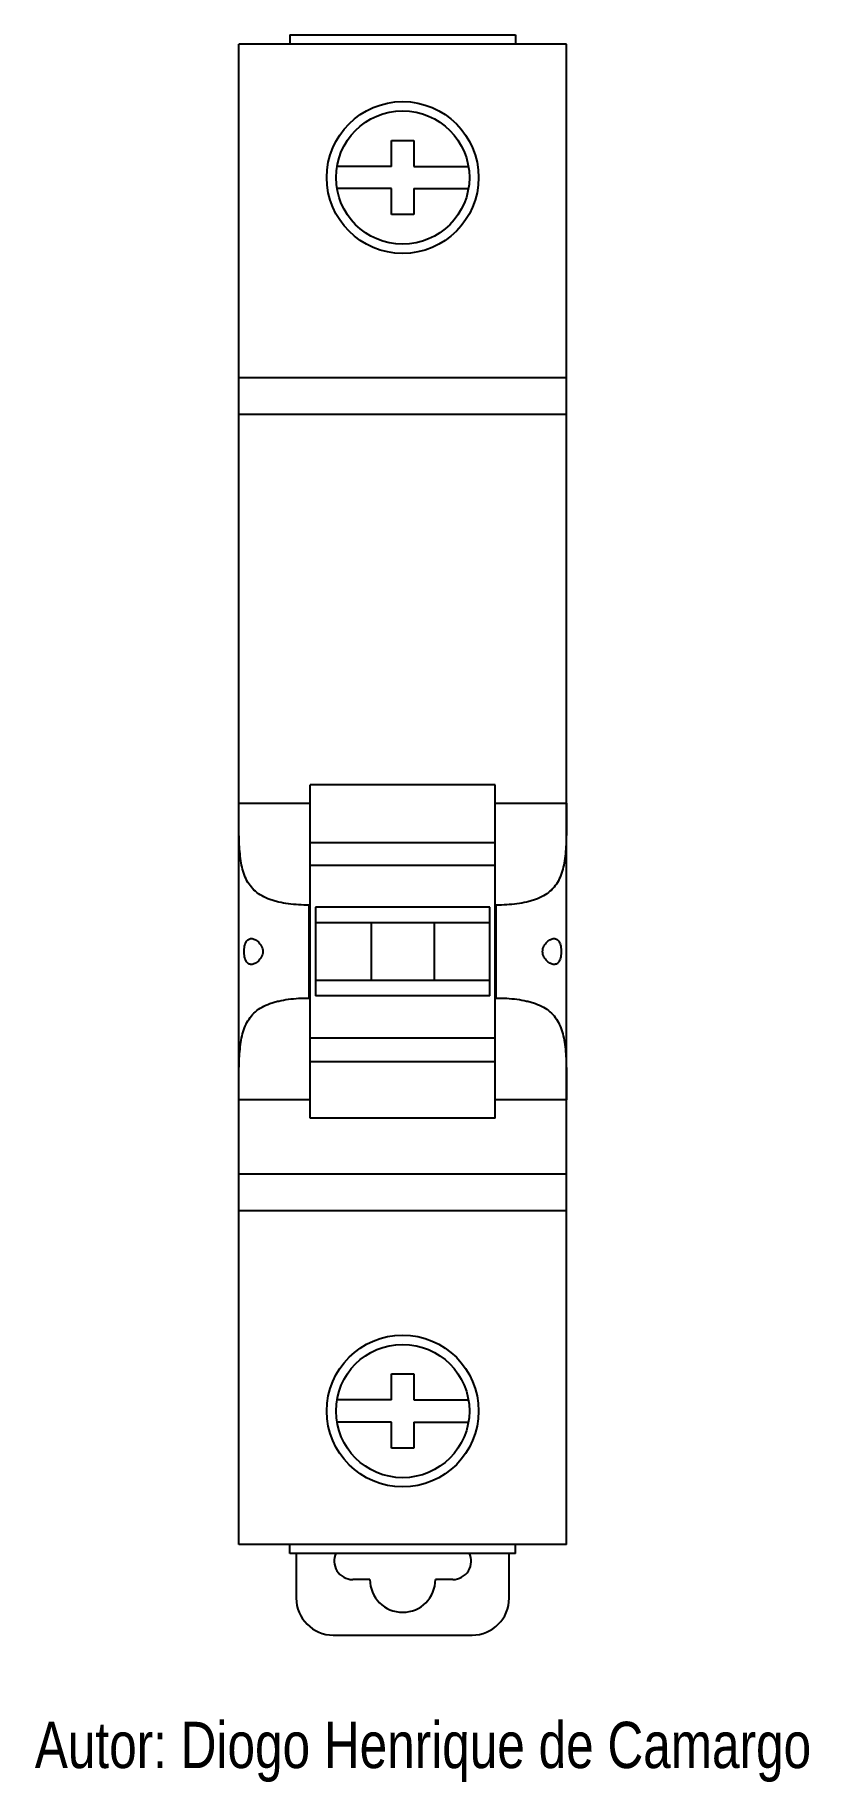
# Model space of a CAD drawing. Header units: millimetres. Extents: x 17 to 58.8, y -0.7 to 93.7.
import ezdxf

# ---------------------------------------------------------------- set-up
doc = ezdxf.new("R2010")
doc.units = ezdxf.units.MM
doc.header["$LTSCALE"] = 6.620639
doc.layers.get('0').update_dxf_attribs({"linetype": 'CONTINUOUS'})
doc.styles.get("Standard").update_dxf_attribs({"font": 'txt', "width": 0.8})

msp = doc.modelspace()

# ---------------------------------------------------------------- linework, layer by layer
at = {"color": 7, "linetype": 'Continuous'}
for p, q in [((30.74, 93.673), (30.74, 93.173)), ((30.74, 93.673), (42.94, 93.673)), ((42.94, 93.673), (42.94, 93.173)), ((27.99, 12.173), (27.99, 93.173)), ((45.69, 93.173), (27.99, 93.173)), ((45.69, 12.173), (45.69, 93.173)), ((36.24, 86.573), (36.24, 87.973)), ((36.24, 87.973), (37.44, 87.973)), ((37.44, 87.973), (37.44, 86.573)), ((36.24, 86.573), (33.29, 86.573)), ((37.44, 86.573), (40.389, 86.573)), ((36.24, 85.373), (33.29, 85.373)), ((36.24, 83.973), (36.24, 85.373)), ((37.44, 85.373), (37.44, 83.973)), ((37.44, 85.373), (40.389, 85.373)), ((37.44, 83.973), (36.24, 83.973)), ((27.99, 75.173), (45.69, 75.173)), ((45.69, 73.173), (27.99, 73.173)), ((31.84, 35.182), (31.84, 53.182)), ((41.84, 53.182), (31.84, 53.182)), ((41.84, 35.182), (41.84, 53.182)), ((27.99, 52.186), (31.84, 52.186)), ((41.84, 52.186), (45.69, 52.186)), ((31.84, 50.07), (41.84, 50.07)), ((31.84, 48.84), (41.84, 48.84)), ((31.79, 41.673), (31.79, 46.69)), ((31.84, 46.69), (31.79, 46.69)), ((32.14, 46.578), (32.14, 45.731)), ((41.54, 46.578), (32.14, 46.578)), ((41.54, 45.731), (41.54, 46.578)), ((41.89, 46.69), (41.84, 46.69)), ((41.89, 41.673), (41.89, 46.69)), ((32.14, 45.73), (32.14, 41.785)), ((33.34, 45.73), (32.14, 45.73)), ((38.54, 45.73), (33.34, 45.73)), ((35.14, 45.73), (35.141, 42.631)), ((38.54, 45.73), (38.539, 42.631)), ((41.54, 45.73), (38.54, 45.73)), ((41.54, 41.785), (41.54, 45.73)), ((32.14, 42.631), (41.54, 42.631)), ((31.79, 41.673), (31.84, 41.673)), ((41.54, 41.785), (32.14, 41.785)), ((41.84, 41.673), (41.89, 41.673)), ((41.84, 39.502), (31.84, 39.502)), ((31.84, 38.236), (41.84, 38.236)), ((31.84, 36.178), (27.99, 36.178)), ((45.69, 36.178), (41.84, 36.178)), ((41.84, 35.182), (31.84, 35.182)), ((27.99, 32.173), (45.69, 32.173)), ((45.69, 30.173), (27.99, 30.173)), ((36.24, 21.373), (37.44, 21.373)), ((36.24, 19.973), (36.24, 21.373)), ((37.44, 21.373), (37.44, 19.973)), ((36.24, 19.973), (33.29, 19.973)), ((37.44, 19.973), (40.389, 19.973)), ((36.24, 18.773), (33.29, 18.773)), ((36.24, 17.373), (36.24, 18.773)), ((37.44, 18.773), (40.389, 18.773)), ((37.44, 18.773), (37.44, 17.373)), ((37.44, 17.373), (36.24, 17.373)), ((45.69, 12.173), (27.99, 12.173)), ((30.74, 11.673), (30.74, 12.173)), ((42.94, 11.673), (30.74, 11.673)), ((31.09, 11.673), (31.09, 9.273)), ((42.59, 9.273), (42.59, 11.673)), ((42.94, 11.673), (42.94, 12.173)), ((35.071, 10.273), (34.14, 10.273)), ((39.54, 10.273), (38.609, 10.273)), ((33.09, 7.273), (40.59, 7.273))]:
    msp.add_line(p, q, dxfattribs=at)
for centre, radius in [((36.84, 85.973), 4.1), ((36.84, 85.973), 3.6), ((36.84, 19.373), 4.1), ((36.84, 19.373), 3.6)]:
    msp.add_circle(centre, radius, dxfattribs=at)
for centre, radius, start, end in [((34.14, 11.273), 1, 154.00533, 270), ((39.54, 11.273), 1, 270, 25.99467), ((36.84, 10.273), 1.769, 180, 360), ((33.09, 9.273), 2, 180, 270), ((40.59, 9.273), 2, 270, 360)]:
    msp.add_arc(centre, radius, start, end, dxfattribs=at)
for points, knots in [([(31.79, 46.69), (31.6, 46.69), (31.226, 46.701), (30.676, 46.752), (30.235, 46.827), (29.902, 46.913), (29.596, 47.011), (29.246, 47.166), (28.881, 47.418), (28.589, 47.732), (28.37, 48.102), (28.216, 48.518), (28.113, 48.973), (28.05, 49.46), (28.014, 49.973), (27.997, 50.507), (27.989, 51.247), (27.99, 51.808), (27.99, 52.186)], [0, 0, 0, 0, 0.07078, 0.139987, 0.206206, 0.237857, 0.26842, 0.326241, 0.380415, 0.432713, 0.485354, 0.540138, 0.598017, 0.659194, 0.723415, 0.790202, 0.858974, 1, 1, 1, 1]), ([(45.69, 52.186), (45.69, 51.808), (45.691, 51.247), (45.682, 50.507), (45.665, 49.973), (45.63, 49.46), (45.567, 48.973), (45.464, 48.518), (45.31, 48.102), (45.091, 47.732), (44.798, 47.418), (44.434, 47.166), (44.084, 47.011), (43.778, 46.913), (43.445, 46.827), (43.003, 46.752), (42.454, 46.701), (42.079, 46.69), (41.89, 46.69)], [0, 0, 0, 0, 0.141026, 0.209798, 0.276585, 0.340806, 0.401983, 0.459862, 0.514646, 0.567287, 0.619585, 0.673759, 0.73158, 0.762143, 0.793794, 0.860013, 0.92922, 1, 1, 1, 1]), ([(28.28, 44.182), (28.28, 44.231), (28.285, 44.326), (28.303, 44.464), (28.334, 44.588), (28.378, 44.694), (28.434, 44.779), (28.502, 44.84), (28.579, 44.875), (28.634, 44.882), (28.662, 44.882)], [0, 0, 0, 0, 0.166485, 0.32576, 0.471923, 0.601472, 0.714318, 0.814042, 0.906983, 1, 1, 1, 1]), ([(28.662, 44.882), (28.727, 44.882), (28.83, 44.852), (28.954, 44.779), (29.049, 44.701), (29.139, 44.602), (29.216, 44.481), (29.271, 44.339), (29.285, 44.235), (29.285, 44.182)], [0, 0, 0, 0, 0.192565, 0.303251, 0.423797, 0.554199, 0.694427, 0.843968, 1, 1, 1, 1]), ([(44.395, 44.182), (44.395, 44.235), (44.408, 44.339), (44.464, 44.481), (44.541, 44.602), (44.63, 44.701), (44.726, 44.779), (44.85, 44.852), (44.952, 44.882), (45.018, 44.882)], [0, 0, 0, 0, 0.15603, 0.305572, 0.4458, 0.576202, 0.696749, 0.807435, 1, 1, 1, 1]), ([(45.018, 44.882), (45.045, 44.882), (45.1, 44.875), (45.178, 44.84), (45.246, 44.779), (45.302, 44.694), (45.345, 44.588), (45.376, 44.464), (45.395, 44.326), (45.399, 44.231), (45.399, 44.182)], [0, 0, 0, 0, 0.093016, 0.185958, 0.285682, 0.398528, 0.528077, 0.67424, 0.833516, 1, 1, 1, 1]), ([(28.662, 43.482), (28.634, 43.482), (28.579, 43.489), (28.502, 43.524), (28.434, 43.584), (28.378, 43.669), (28.334, 43.775), (28.303, 43.899), (28.285, 44.037), (28.28, 44.133), (28.28, 44.182)], [0, 0, 0, 0, 0.093017, 0.185958, 0.285682, 0.398528, 0.528077, 0.67424, 0.833516, 1, 1, 1, 1]), ([(29.285, 44.182), (29.285, 44.129), (29.271, 44.025), (29.216, 43.883), (29.139, 43.762), (29.049, 43.663), (28.954, 43.585), (28.83, 43.512), (28.727, 43.482), (28.662, 43.482)], [0, 0, 0, 0, 0.15603, 0.305572, 0.4458, 0.576202, 0.696749, 0.807435, 1, 1, 1, 1]), ([(45.018, 43.482), (44.952, 43.482), (44.85, 43.512), (44.726, 43.585), (44.63, 43.663), (44.541, 43.762), (44.464, 43.883), (44.408, 44.025), (44.395, 44.129), (44.395, 44.182)], [0, 0, 0, 0, 0.192565, 0.303251, 0.423797, 0.554199, 0.694427, 0.843968, 1, 1, 1, 1]), ([(45.399, 44.182), (45.399, 44.133), (45.395, 44.037), (45.376, 43.899), (45.345, 43.775), (45.302, 43.669), (45.246, 43.584), (45.178, 43.524), (45.1, 43.489), (45.045, 43.482), (45.018, 43.482)], [0, 0, 0, 0, 0.166485, 0.32576, 0.471923, 0.601472, 0.714318, 0.814042, 0.906983, 1, 1, 1, 1]), ([(27.99, 36.178), (27.99, 36.555), (27.989, 37.116), (27.997, 37.856), (28.014, 38.391), (28.05, 38.904), (28.113, 39.39), (28.216, 39.845), (28.37, 40.261), (28.589, 40.632), (28.881, 40.946), (29.246, 41.197), (29.596, 41.352), (29.902, 41.451), (30.235, 41.536), (30.676, 41.612), (31.226, 41.662), (31.6, 41.673), (31.79, 41.673)], [0, 0, 0, 0, 0.141026, 0.209798, 0.276585, 0.340806, 0.401983, 0.459862, 0.514646, 0.567287, 0.619585, 0.673759, 0.73158, 0.762143, 0.793794, 0.860013, 0.92922, 1, 1, 1, 1]), ([(41.89, 41.673), (42.079, 41.673), (42.454, 41.662), (43.003, 41.612), (43.445, 41.536), (43.778, 41.451), (44.084, 41.352), (44.434, 41.197), (44.798, 40.946), (45.091, 40.632), (45.31, 40.261), (45.464, 39.845), (45.567, 39.39), (45.63, 38.904), (45.665, 38.391), (45.682, 37.856), (45.691, 37.116), (45.69, 36.555), (45.69, 36.178)], [0, 0, 0, 0, 0.07078, 0.139987, 0.206206, 0.237857, 0.26842, 0.326241, 0.380415, 0.432713, 0.485354, 0.540138, 0.598017, 0.659194, 0.723415, 0.790202, 0.858974, 1, 1, 1, 1])]:
    msp.add_open_spline(points, degree=3, knots=knots, dxfattribs=at)

# ---------------------------------------------------------------- texts
at = {"insert": (16.975, 2.593), "char_height": 2.5, "attachment_point": 1}
msp.add_mtext_dynamic_manual_height_columns('{\\fBahnschrift|b0|i0|c0|p34;Autor: Diogo Henrique de Camargo}', width=44.28212, gutter_width=1, heights=[0], dxfattribs=at)

doc.saveas('drawing.dxf')
